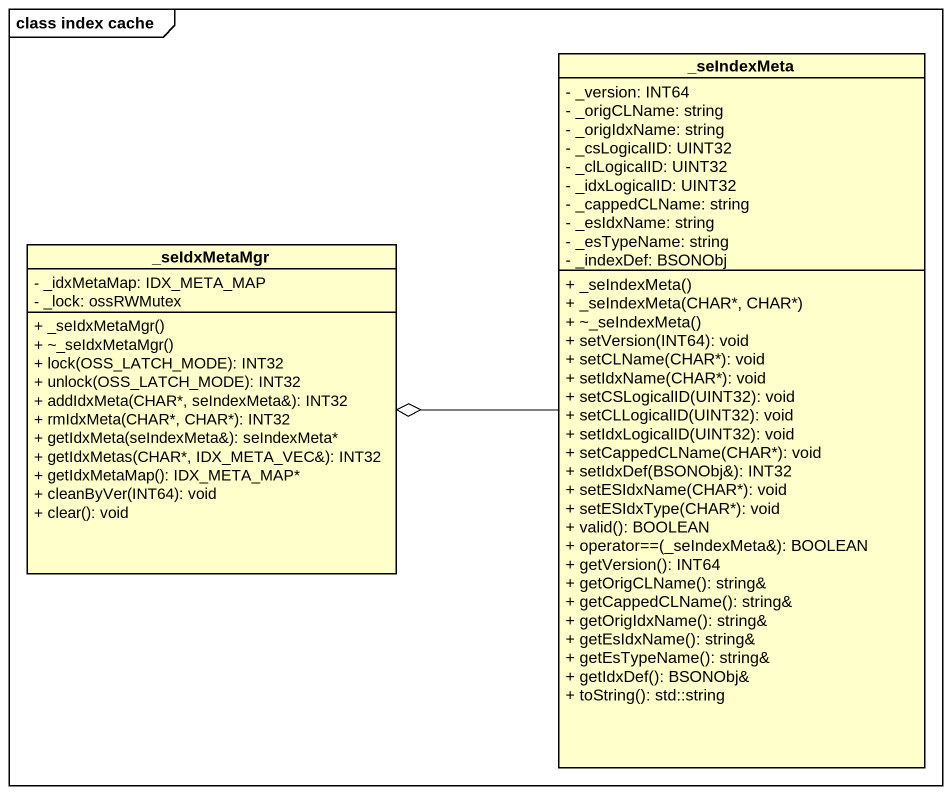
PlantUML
@startuml
mainframe class index cache
hide circle
hide empty members
skinparam classAttributeIconSize 0
class "_seIndexMeta" as seIndexMeta {
  - _version: INT64
  - _origCLName: string
  - _origIdxName: string
  - _csLogicalID: UINT32
  - _clLogicalID: UINT32
  - _idxLogicalID: UINT32
  - _cappedCLName: string
  - _esIdxName: string
  - _esTypeName: string
  - _indexDef: BSONObj
  + _seIndexMeta()
  + _seIndexMeta(CHAR*, CHAR*)
  + ~_seIndexMeta()
  + setVersion(INT64): void
  + setCLName(CHAR*): void
  + setIdxName(CHAR*): void
  + setCSLogicalID(UINT32): void
  + setCLLogicalID(UINT32): void
  + setIdxLogicalID(UINT32): void
  + setCappedCLName(CHAR*): void
  + setIdxDef(BSONObj&): INT32
  + setESIdxName(CHAR*): void
  + setESIdxType(CHAR*): void
  + valid(): BOOLEAN
  + operator==(_seIndexMeta&): BOOLEAN
  + getVersion(): INT64
  + getOrigCLName(): string&
  + getCappedCLName(): string&
  + getOrigIdxName(): string&
  + getEsIdxName(): string&
  + getEsTypeName(): string&
  + getIdxDef(): BSONObj&
  + toString(): std::string
}
class "_seIdxMetaMgr" as seIdxMetaMgr {
  - _idxMetaMap: IDX_META_MAP
  - _lock: ossRWMutex
  + _seIdxMetaMgr()
  + ~_seIdxMetaMgr()
  + lock(OSS_LATCH_MODE): INT32
  + unlock(OSS_LATCH_MODE): INT32
  + addIdxMeta(CHAR*, seIndexMeta&): INT32
  + rmIdxMeta(CHAR*, CHAR*): INT32
  + getIdxMeta(seIndexMeta&): seIndexMeta*
  + getIdxMetas(CHAR*, IDX_META_VEC&): INT32
  + getIdxMetaMap(): IDX_META_MAP*
  + cleanByVer(INT64): void
  + clear(): void
}
seIndexMeta -left-o seIdxMetaMgr
@enduml
